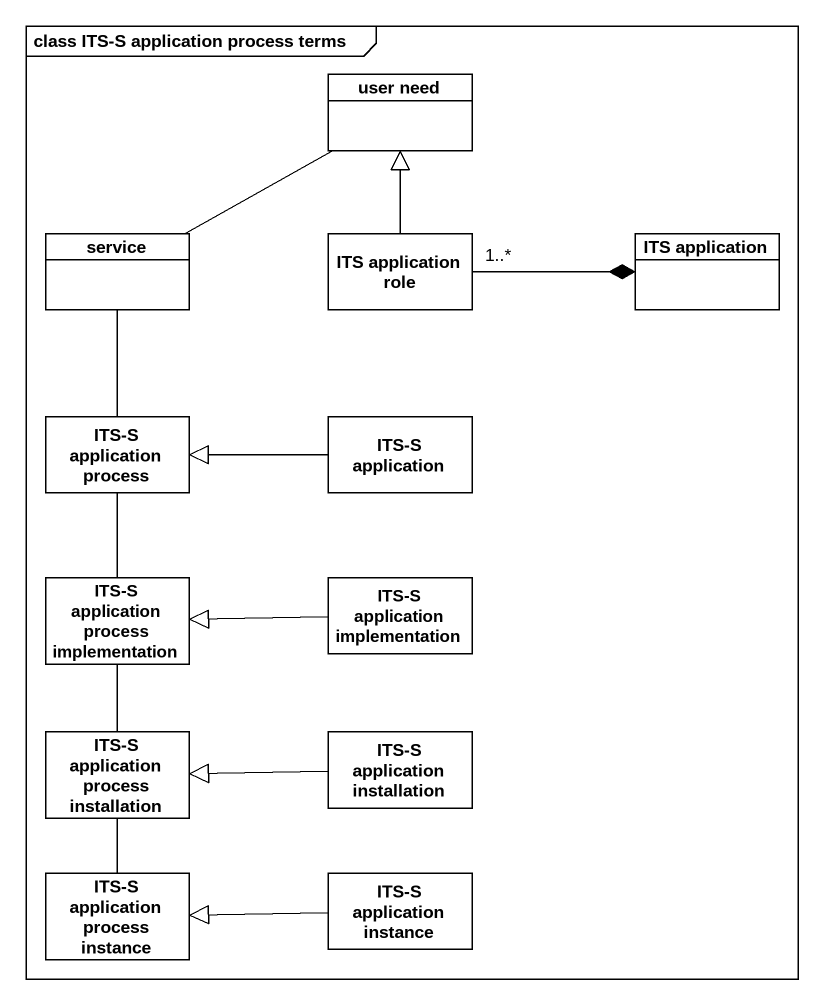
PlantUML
@startuml
mainframe class ITS-S application process terms
hide circle
hide empty members
class "user need" as user_need
class service
class "ITS application role" as ITS_application_role
class "ITS application" as ITS_application
class "ITS-S application process" as ITS_S_application_process
class "ITS-S application" as ITS_S_application
class "ITS-S application process implementation" as ITS_S_application_process_2
class "ITS-S application implementation" as ITS_S_application_2
class "ITS-S application process installation" as ITS_S_application_process_3
class "ITS-S application installation" as ITS_S_application_3
class "ITS-S application process instance" as ITS_S_application_process_4
class "ITS-S application instance" as ITS_S_application_instance
service -right- user_need
service -- ITS_S_application_process
ITS_application_role -up-|> user_need
ITS_application_role "1..*" -right-* ITS_application
ITS_S_application_process -- ITS_S_application_process_2
ITS_S_application -left-|> ITS_S_application_process
ITS_S_application_process_2 -- ITS_S_application_process_3
ITS_S_application_2 -left-|> ITS_S_application_process_2
ITS_S_application_process_3 -- ITS_S_application_process_4
ITS_S_application_3 -left-|> ITS_S_application_process_3
ITS_S_application_instance -left-|> ITS_S_application_process_4
@enduml
